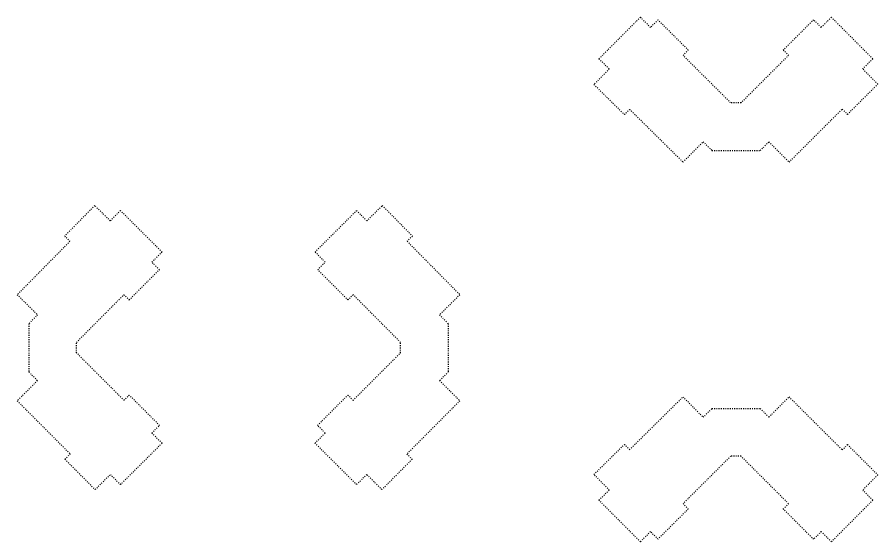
# Model space of a CAD drawing. Header units: inches. Extents: x -162 to 906, y 35 to 488.
# Drawn here: x -162.2 to 69.7, y 290.8 to 432.1 of the extents above; entities that cross this region are included whole.
import ezdxf

# ---------------------------------------------------------------- set-up
doc = ezdxf.new("R2010")
doc.units = ezdxf.units.IN
doc.header["$LTSCALE"] = 0.02
doc.header["$MEASUREMENT"] = 0
doc.linetypes.add('ACAD_ISO03W100', pattern=[30, 12, -18])
doc.layers.add('balcony', color=7, linetype='Continuous', true_color=0x9875ff)

msp = doc.modelspace()

# ---------------------------------------------------------------- linework, layer by layer
at = {"layer": 'balcony', "linetype": 'ACAD_ISO03W100'}
for points in [[(40.36, 398.5), (45.8, 393.04), (60.13, 407.32), (61.54, 405.9), (69.71, 414.04), (65.64, 418.15), (68.37, 420.86), (57.21, 432.06), (54.47, 429.33), (52.41, 431.39), (44.25, 423.23), (45.67, 421.81), (32.88, 409.03), (30.06, 409.03), (17.23, 421.79), (18.64, 423.21), (10.48, 431.34), (8.47, 429.33), (5.73, 432.06), (-5.43, 420.86), (-2.66, 418.12), (-6.78, 413.94), (1.43, 405.83), (2.84, 407.25), (17.23, 393.04), (22.64, 398.52), (25.03, 396.16), (38.02, 396.16), (40.36, 398.5)], [(-156.74, 334.19), (-162.2, 328.76), (-147.92, 314.42), (-149.34, 313.01), (-141.2, 304.84), (-137.1, 308.92), (-134.38, 306.19), (-123.18, 317.34), (-125.92, 320.08), (-123.85, 322.14), (-132.01, 330.3), (-133.43, 328.89), (-146.21, 341.68), (-146.22, 344.5), (-133.45, 357.33), (-132.04, 355.92), (-123.9, 364.07), (-125.91, 366.09), (-123.18, 368.83), (-134.39, 379.99), (-137.13, 377.21), (-141.31, 381.34), (-149.41, 373.12), (-147.99, 371.72), (-162.2, 357.32), (-156.72, 351.91), (-159.08, 349.52), (-159.08, 336.54), (-156.75, 334.19)], [(-48.37, 334.19), (-42.91, 328.76), (-57.19, 314.42), (-55.78, 313.01), (-63.91, 304.84), (-68.02, 308.92), (-70.73, 306.19), (-81.93, 317.34), (-79.2, 320.08), (-81.26, 322.14), (-73.1, 330.3), (-71.69, 328.89), (-58.9, 341.68), (-58.9, 344.5), (-71.66, 357.33), (-73.08, 355.92), (-81.22, 364.07), (-79.2, 366.09), (-81.93, 368.83), (-70.73, 379.99), (-67.99, 377.21), (-63.81, 381.34), (-55.7, 373.12), (-57.12, 371.72), (-42.91, 357.32), (-48.39, 351.91), (-46.03, 349.52), (-46.03, 336.54), (-48.37, 334.19)], [(40.36, 324.35), (45.8, 329.81), (60.13, 315.53), (61.54, 316.95), (69.71, 308.81), (65.64, 304.71), (68.37, 301.99), (57.21, 290.79), (54.47, 293.53), (52.41, 291.46), (44.25, 299.62), (45.67, 301.04), (32.88, 313.82), (30.06, 313.82), (17.23, 301.06), (18.64, 299.65), (10.48, 291.51), (8.47, 293.52), (5.73, 290.79), (-5.43, 301.99), (-2.66, 304.73), (-6.78, 308.91), (1.43, 317.02), (2.84, 315.6), (17.23, 329.81), (22.64, 324.33), (25.03, 326.69), (38.02, 326.69), (40.36, 324.35)]]:
    msp.add_lwpolyline(points, dxfattribs=at)

doc.saveas('drawing.dxf')
